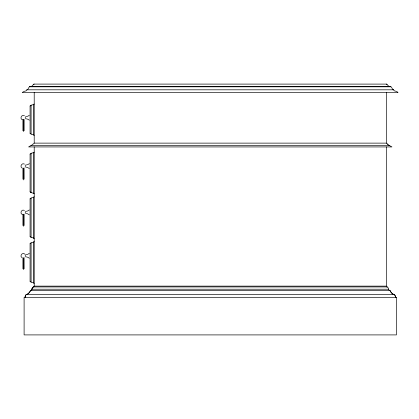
<?xml version="1.0" encoding="UTF-8"?>
<svg xmlns="http://www.w3.org/2000/svg" width="419" height="419" viewBox="0 0 419 419"><rect width="100%" height="100%" fill="white"/><g stroke="black" fill="none" stroke-linecap="round" stroke-linejoin="round"><path stroke-width="0.63" d="M34.211 92.405L34.211 143.125L33.221 144.063A3.033 2.142 -90 0 1 32.761 144.136L31.493 145.44A1.906 1.346 -90 0 1 30.948 145.44L30.414 146.022A2.142 1.514 90 0 1 29.859 146.142L28.618 146.933L391.927 146.933L390.686 146.142A2.142 1.514 -90 0 1 390.131 146.027L389.597 145.44A1.906 1.346 -90 0 1 389.052 145.44L387.785 144.136A3.033 2.142 -90 0 1 387.318 144.063L386.334 143.125L386.334 92.405M34.211 104.053L32.85 104.818A0.655 0.466 0 0 0 32.347 104.818L31.09 105.227A0.859 0.608 0 0 1 30.645 105.578M34.211 152.139L32.85 152.909A0.655 0.466 0 0 0 32.347 152.904L31.09 153.312A0.859 0.608 0 0 1 30.645 153.663A1.042 0.738 0 0 0 30.1 154.129M34.211 196.862L32.85 197.632A0.655 0.466 0 0 0 32.347 197.627L31.09 198.035A0.859 0.608 0 0 1 30.645 198.391A1.042 0.738 0 0 0 30.1 198.852M34.211 241.669L32.85 242.439A0.655 0.466 0 0 0 32.347 242.433L31.09 242.842A0.859 0.608 0 0 1 30.645 243.193M24.093 167.878L24.129 179.128M24.093 257.57L24.129 268.82M23.527 131.561L23.637 119.672M29.262 115.241L28.099 116.11L26.245 116.608M29.262 163.609L28.099 164.478L26.245 164.976M29.262 209.956L28.099 210.825L26.245 211.323M29.262 253.301L28.099 254.171L26.245 254.668M23.637 214.387L23.27 214.282M31.09 105.227L31.09 134.111L32.347 134.52A0.655 0.466 0 0 0 32.85 134.515L34.211 135.285M30.645 192.237A0.859 0.608 0 0 1 31.074 192.593L32.347 192.997A0.655 0.466 0 0 0 32.85 192.991L34.211 193.761M30.645 236.96A0.859 0.608 0 0 1 31.074 237.316L32.347 237.72A0.655 0.466 0 0 0 32.85 237.72L34.211 238.484M30.1 281.301A1.042 0.738 0 0 0 30.624 281.788A0.859 0.608 0 0 1 31.074 282.123L32.347 282.526A0.655 0.466 0 0 0 32.85 282.521L34.211 283.291M22.495 92.405L398.05 92.405A13.329 9.422 -90 0 0 394.546 90.939L393.74 90.19A0.702 0.498 -90 0 1 393.719 89.813C391.98 89.656 392.179 87.225 390.786 86.644A6.107 4.321 90 0 1 389.534 86.56L388.413 85.984L386.973 84.319A3.132 2.215 -90 0 0 386.334 84.099L34.211 84.093A3.132 2.215 90 0 0 33.567 84.319L32.127 85.984L31.011 86.56A6.107 4.321 -90 0 1 29.754 86.644C28.361 87.225 28.56 89.656 26.821 89.813A0.702 0.498 -90 0 1 26.8 90.19L25.999 90.913A13.329 9.422 90 0 0 22.485 92.384M390.786 86.644L29.754 86.644A6.107 4.321 90 0 0 31.011 86.56M29.754 86.812L390.786 86.812M26.821 89.813L393.719 89.813M34.211 143.125L386.334 143.125M389.597 145.44L30.948 145.44A1.906 1.346 90 0 0 31.493 145.44M30.629 290.336A1.493 1.053 90 0 0 31.896 289.21A3.017 2.132 90 0 1 33.468 286.936L387.072 286.936A3.017 2.132 90 0 1 388.649 289.21A1.493 1.053 -90 0 0 389.916 290.336A9.888 6.992 90 0 0 393.53 294.395A2.65 1.875 -90 0 1 395.395 297.37A2.65 1.875 90 0 0 393.53 294.389A9.888 6.992 -90 0 1 389.916 290.336L30.629 290.336A9.888 6.992 -90 0 1 27.015 294.395A2.65 1.875 90 0 0 25.15 297.37A2.65 1.875 -90 0 1 27.015 294.389A9.888 6.992 90 0 0 30.629 290.336A1.493 1.053 -90 0 0 31.896 289.21A3.017 2.132 -90 0 1 33.468 286.936A1.624 1.147 -90 0 0 34.211 286.125L34.211 146.933M31.896 289.21L388.649 289.21M27.015 294.395L393.53 294.395M26.245 118.802L28.099 119.305L29.262 120.174M26.245 167.176L27.659 167.474L29.262 168.543M26.245 213.517L27.659 213.816L29.262 214.889M26.245 256.868L28.099 257.366L29.262 258.235M24.428 115.696C21.903 114.109 19.473 118.32 22.107 119.714M24.428 164.07C21.903 162.478 19.473 166.694 22.107 168.087M24.428 210.411C21.903 208.824 19.473 213.035 22.107 214.428M23.27 119.803L22.925 119.567M23.27 214.518L22.925 214.282M33.588 104.2L33.588 135.138M33.588 152.286L33.588 193.615M33.588 197.009L33.588 238.338M33.588 241.815L33.588 283.144M24.91 254.129C22.568 251.678 19.138 256.15 22.107 257.774M386.334 146.933L386.334 286.125A1.624 1.147 -90 0 0 387.072 286.936A1.624 1.147 90 0 1 386.334 286.125L34.211 286.125A1.624 1.147 90 0 1 33.468 286.936M31.09 153.312L31.09 192.588M31.09 198.035L31.09 237.311M31.09 242.842L31.09 282.118M30.079 106.038L30.079 133.3M30.079 154.124L30.079 191.776M30.079 198.847L30.079 236.499M30.079 243.654L30.079 281.306M25.276 116.545L25.276 118.865M25.276 164.918L25.276 167.233M25.276 211.26L25.276 213.58M25.276 254.611L25.276 256.926M24.129 119.462L24.129 130.759M24.129 214.177L24.129 225.474M23.527 168.155L23.527 179.929M23.527 214.428L23.527 226.276M23.527 257.847L23.527 269.621M22.925 119.462L22.925 130.759M22.925 168.134L22.925 179.128M22.925 214.177L22.925 225.474M22.925 257.826L22.925 268.82M387.785 144.136A3.033 2.142 90 0 1 387.318 144.063M30.1 243.659A1.042 0.738 0 0 1 30.624 243.167M31.074 134.117A0.859 0.608 0 0 0 30.645 133.761A1.042 0.738 0 0 1 30.1 133.294M30.1 106.038A1.042 0.738 0 0 1 30.624 105.551M30.624 192.258A1.042 0.738 0 0 1 30.1 191.771M30.624 236.986A1.042 0.738 0 0 1 30.1 236.499M33.567 84.319A3.132 2.215 -90 0 1 34.211 84.099M386.334 84.099A3.132 2.215 90 0 1 386.973 84.319M396.442 297.37L24.103 297.37L24.103 334.907L396.442 334.907L396.442 297.37"/></g></svg>
